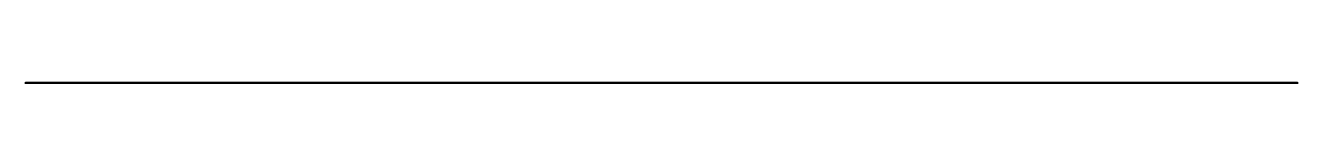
# Model space of a CAD drawing. Header units: metres. Extents: x -64 to -53.4, y 307 to 307.
import ezdxf

# ---------------------------------------------------------------- set-up
doc = ezdxf.new("R2010")
doc.units = ezdxf.units.M
doc.layers.add('Muros analíticos-1', color=253, linetype='Continuous', lineweight=50)

msp = doc.modelspace()

# ---------------------------------------------------------------- meshes
at = {"layer": 'Muros analíticos-1'}
mesh = msp.add_polyface(dxfattribs=at)
corners = [(-53.369, 306.969, 2.845), (-64.016, 306.969, 2.845), (-64.016, 306.969, -0.108), (-53.369, 306.969, -0.108), (-61.146, 306.969, 2.169), (-60.181, 306.969, 2.169), (-60.181, 306.969, 0.025), (-61.146, 306.969, 0.025), (-63.097, 306.969, 2.169), (-62.131, 306.969, 2.169), (-62.131, 306.969, 0.025), (-63.097, 306.969, 0.025), (-58.717, 306.969, 0.025), (-59.683, 306.969, 0.025), (-59.683, 306.969, 2.169), (-58.717, 306.969, 2.169), (-58.708, 306.969, 2.169), (-57.742, 306.969, 2.169), (-57.742, 306.969, 0.025), (-58.708, 306.969, 0.025), (-55.294, 306.969, 2.169), (-54.328, 306.969, 2.169), (-54.328, 306.969, 0.025), (-55.294, 306.969, 0.025)]
mesh.append_faces([[corners[k] for k in face] for face in [(12, 19, 2, 13)]], dxfattribs={"vtx0": -1, "vtx1": -1, "vtx2": -1})
mesh.append_faces([[corners[k] for k in face] for face in [(16, 15, 1, 0), (1, 14, 5, 4)]], dxfattribs={"vtx0": -1, "vtx1": -1, "vtx3": -1})
mesh.append_faces([[corners[k] for k in face] for face in [(21, 0, 3, 22), (5, 14, 13, 6), (9, 4, 7, 10), (1, 15, 14)]], dxfattribs={"vtx0": -1, "vtx2": -1})
mesh.append_faces([[corners[k] for k in face] for face in [(0, 21, 20, 17), (2, 7, 6, 13), (2, 11, 10, 7)]], dxfattribs={"vtx0": -1, "vtx2": -1, "vtx3": -1})
mesh.append_faces([[corners[k] for k in face] for face in [(17, 16, 0)]], dxfattribs={"vtx1": -1, "vtx2": -1})
mesh.append_faces([[corners[k] for k in face] for face in [(23, 22, 3, 18), (9, 8, 1, 4)]], dxfattribs={"vtx1": -1, "vtx2": -1, "vtx3": -1})
mesh.append_faces([[corners[k] for k in face] for face in [(12, 15, 16, 19), (18, 17, 20, 23), (3, 2, 19, 18), (2, 1, 8, 11)]], dxfattribs={"vtx1": -1, "vtx3": -1})

doc.saveas('drawing.dxf')
